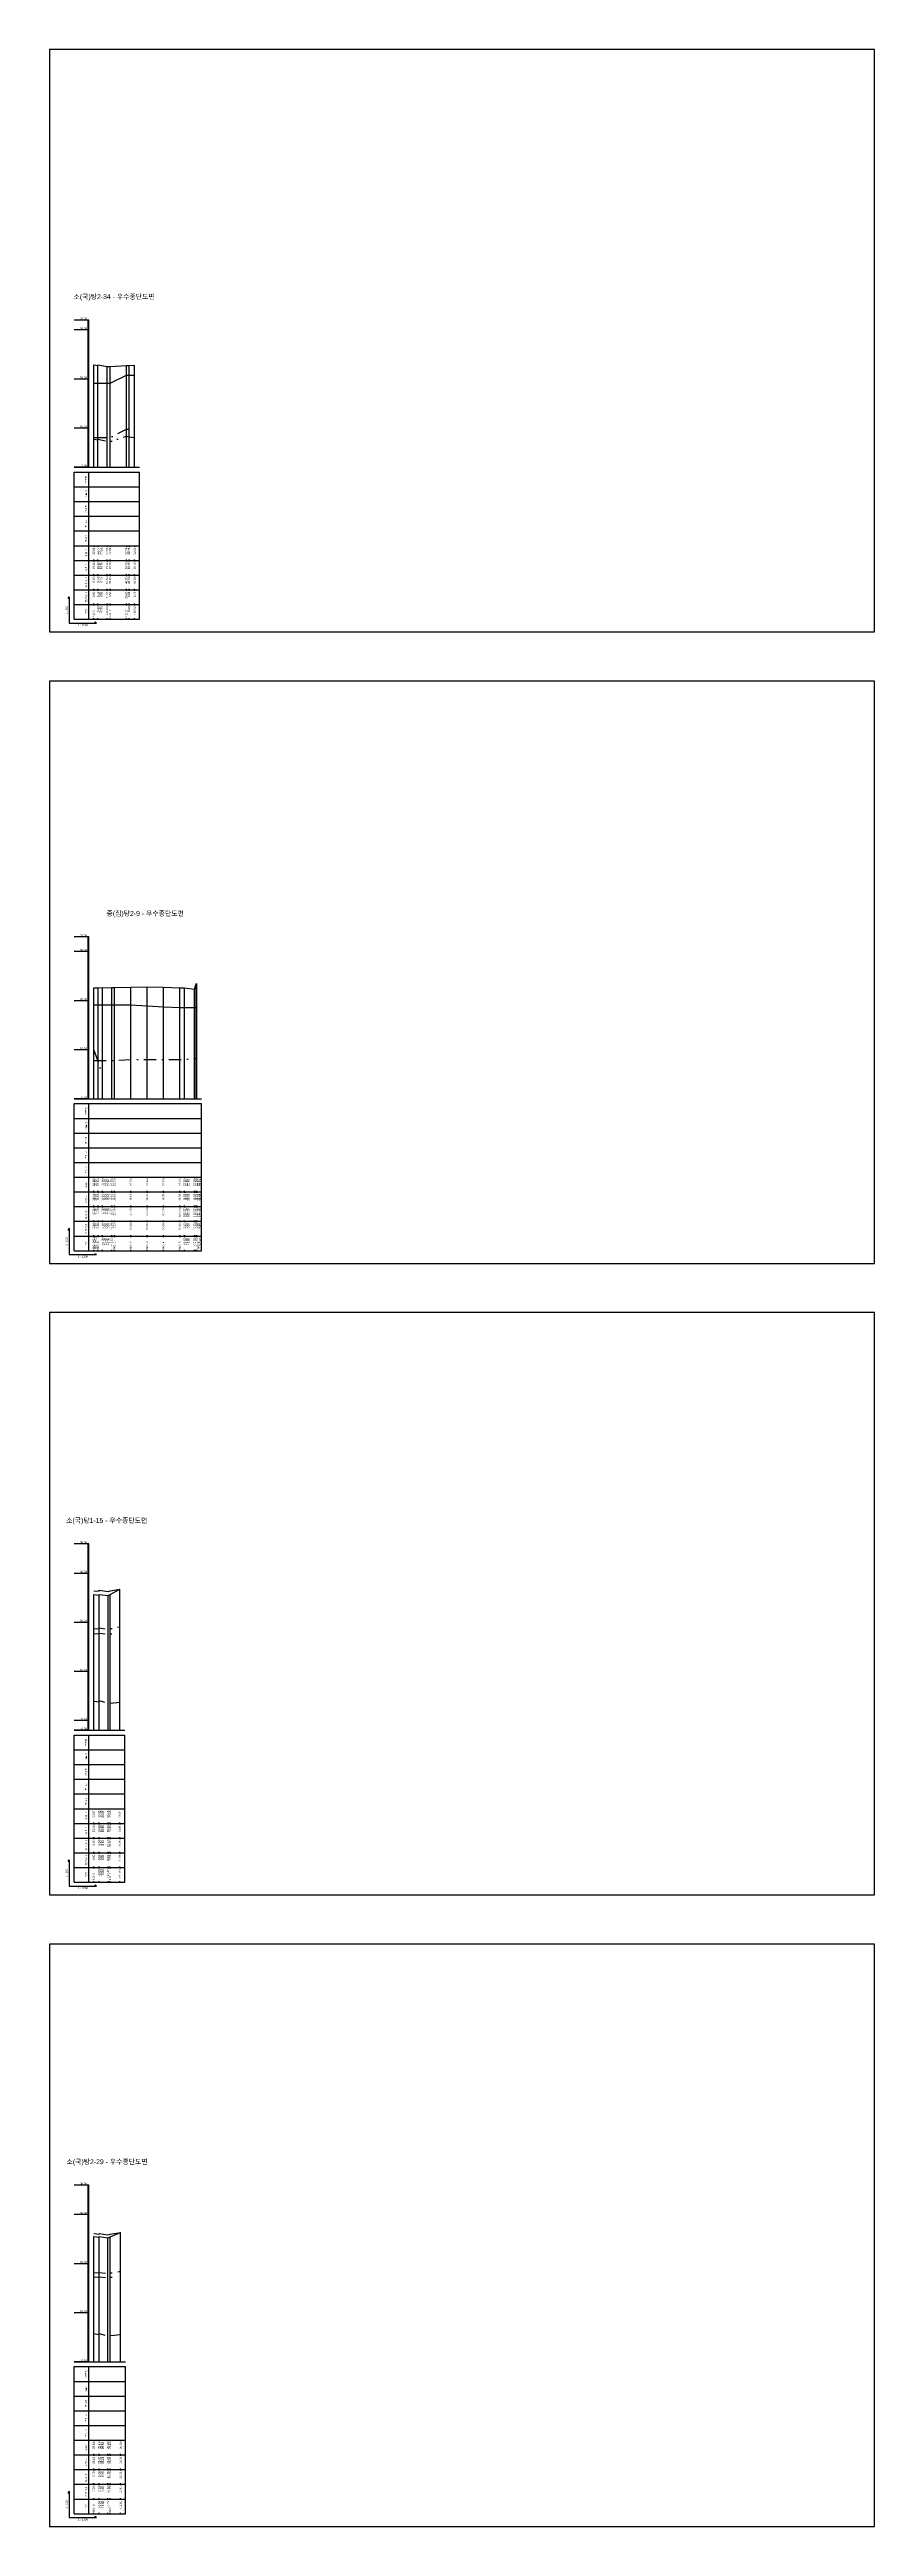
# Model space of a CAD drawing. Header units: millimetres. Extents: x -105495 to 3444, y -108190 to 2013.
# Drawn here: x 20 to 861, y -49588 to -47062 of the extents above; entities that cross this region are included whole.
import ezdxf
from ezdxf.enums import TextEntityAlignment as Align

# ---------------------------------------------------------------- set-up
doc = ezdxf.new("R2010")
doc.units = ezdxf.units.MM
for name, pattern in [('BORDER', [44.45, 12.7, -6.35, 12.7, -6.35, 0, -6.35]), ('DASHDOT', [25.4, 12.7, -6.35, 0, -6.35]), ('DIVIDE', [31.75, 12.7, -6.35, 0, -6.35, 0, -6.35])]:
    doc.linetypes.add(name, pattern=pattern)
for name, color, linetype in [('KZ_종단_계획선', 1, 'Continuous'), ('KZ_종단_노선명', 7, 'Continuous'), ('KZ_종단_도각', 7, 'Continuous'), ('KZ_종단_수직선', 7, 'Continuous'), ('KZ_종단_암선1', 56, 'DASHDOT'), ('KZ_종단_암선2', 4, 'DIVIDE'), ('KZ_종단_암선3', 6, 'BORDER'), ('KZ_종단_지반선', 3, 'Continuous'), ('KZ_종단_테이블문자', 7, 'Continuous'), ('KZ_종단_테이블선', 7, 'Continuous'), ('KZ_종단_폴대', 7, 'Continuous')]:
    doc.layers.add(name, color=color, linetype=linetype)
doc.styles.get("Standard").update_dxf_attribs({"font": 'arial.ttf'})

msp = doc.modelspace()

# ---------------------------------------------------------------- linework, layer by layer
at = {"layer": 'KZ_종단_계획선'}
for points in [[(65, -47383.6), (69.3, -47384.1), (69.3, -47384.1), (69.3, -47383.6), (78.7, -47385.2), (81.7, -47385.1), (98.3, -47384.3), (101, -47384.2), (106.7, -47383.9)], [(65, -48018.9), (69.5, -48018.8), (74, -48018.7), (74, -48018.7), (74, -48018.7), (74, -48018.8), (83.4, -48018.5), (86.1, -48018.4), (102.8, -48018.1), (119.5, -48017.7), (136.1, -48018.3), (152.8, -48018.8), (157.5, -48018.9), (157.5, -48018.9), (157.5, -48018.9), (167.8, -48020.1), (167.8, -48020.1), (169.5, -48014.7), (170, -48014.6)], [(65, -48637.6), (70.5, -48638.3), (70.5, -48638.3), (70.5, -48637.6), (79.6, -48638.7), (81.7, -48637.5), (91.6, -48632)], [(65, -49292.3), (70.5, -49293), (70.5, -49293), (70.5, -49292.3), (79.5, -49293.6), (81.7, -49292.7), (92.4, -49288.1)]]:
    msp.add_lwpolyline(points, dxfattribs=at)
at = {"layer": 'KZ_종단_도각'}
for points in [[(20, -47656), (861, -47656), (861, -47062), (20, -47062)], [(20, -48300), (861, -48300), (861, -47706), (20, -47706)], [(20, -48944), (861, -48944), (861, -48350), (20, -48350)], [(20, -49588), (861, -49588), (861, -48994), (20, -48994)]]:
    msp.add_lwpolyline(points, close=True, dxfattribs=at)
at = {"layer": 'KZ_종단_수직선'}
for p, q in [((65, -47488), (65, -47383.6)), ((69.3, -47488), (69.3, -47383.6)), ((69.3, -47488), (69.3, -47384.1)), ((69.3, -47488), (69.3, -47384.1)), ((78.7, -47488), (78.7, -47385.2)), ((81.7, -47488), (81.7, -47385.1)), ((98.3, -47488), (98.3, -47384.3)), ((101, -47488), (101, -47384.2)), ((106.7, -47488), (106.7, -47383.9)), ((65, -48132), (65, -48018.9)), ((65, -48132), (65, -48018.9)), ((65, -48132), (65, -48018.9)), ((69.5, -48132), (69.5, -48018.8)), ((74, -48132), (74, -48018.7)), ((74, -48132), (74, -48018.7)), ((74, -48132), (74, -48018.7)), ((74, -48132), (74, -48018.8)), ((83.4, -48132), (83.4, -48018.5)), ((86.1, -48132), (86.1, -48018.4)), ((102.8, -48132), (102.8, -48018.1)), ((119.5, -48132), (119.5, -48017.7)), ((136.1, -48132), (136.1, -48018.3)), ((152.8, -48132), (152.8, -48018.8)), ((157.5, -48132), (157.5, -48018.9)), ((157.5, -48132), (157.5, -48018.9)), ((157.5, -48132), (157.5, -48018.9)), ((169.5, -48132), (169.5, -48014.7)), ((170, -48132), (170, -48014.6)), ((167.7, -48132), (167.7, -48020.1)), ((167.7, -48132), (167.7, -48020.1)), ((65, -48776), (65, -48637.6)), ((70.5, -48776), (70.5, -48637.6)), ((70.5, -48776), (70.5, -48638.3)), ((70.5, -48776), (70.5, -48638.3)), ((79.6, -48776), (79.6, -48638.7)), ((81.7, -48776), (81.7, -48637.5)), ((91.6, -48776), (91.6, -48632)), ((65, -49420), (65, -49292.3)), ((70.5, -49420), (70.5, -49292.3)), ((70.5, -49420), (70.5, -49293)), ((70.5, -49420), (70.5, -49293)), ((79.5, -49420), (79.5, -49293.6)), ((81.7, -49420), (81.7, -49292.7)), ((92.4, -49420), (92.4, -49288.1))]:
    msp.add_line(p, q, dxfattribs=at)
at = {"layer": 'KZ_종단_암선1', "flags": 128}
for points in [[(65, -47457.7), (69.3, -47457.6), (69.3, -47457.6), (69.3, -47457.7), (78.7, -47457.5), (81.7, -47457.5), (98.3, -47449.2), (101, -47449.2), (106.7, -47449.1)], [(65, -48093), (65, -48093), (69.5, -48093), (74, -48093), (74, -48093), (74, -48093), (74, -48093), (83.4, -48093), (86.1, -48092.9), (102.8, -48091.9), (119.5, -48092.1), (136.1, -48091.9), (152.8, -48091.9), (157.5, -48091.7), (157.5, -48091.7), (157.5, -48091.7), (167.7, -48091.1), (167.7, -48091.1), (169.5, -48091), (170, -48091)], [(65, -48672.2), (70.5, -48672.5), (70.5, -48672.5), (70.5, -48671.7), (79.6, -48672.9), (81.7, -48672.5), (91.6, -48670.4)], [(65, -49328.9), (70.5, -49329.5), (70.5, -49329.5), (70.5, -49328.9), (79.5, -49330.1), (81.7, -49329.6), (92.4, -49327.7)]]:
    msp.add_lwpolyline(points, dxfattribs=at)
at = {"layer": 'KZ_종단_암선2', "flags": 128}
for points in [[(65, -47459.5), (69.3, -47460.1), (69.3, -47460.1), (69.3, -47459.5), (78.7, -47461.5), (81.7, -47462), (98.3, -47456.4), (101, -47456.8), (106.7, -47457.6)], [(65, -48082.6), (65, -48082.6), (69.5, -48094.7), (74, -48106.7), (74, -48106.7), (74, -48106.7)], [(65, -48677.3), (70.5, -48677.8), (70.5, -48677.8), (70.5, -48676.9), (79.6, -48678.2), (81.7, -48677.8), (91.6, -48675.7)], [(65, -49333.3), (70.5, -49333.9), (70.5, -49333.9), (70.5, -49333.3), (79.5, -49334.6), (81.7, -49334.1), (92.4, -49332.3)]]:
    msp.add_lwpolyline(points, dxfattribs=at)
at = {"layer": 'KZ_종단_암선3', "flags": 128}
for points in [[(65, -48746.2), (70.5, -48747.2), (70.5, -48747.2), (70.5, -48745.8), (79.6, -48748.6), (81.7, -48748.3), (91.6, -48747.3)], [(65, -49391.3), (70.5, -49392.3), (70.5, -49392.3), (70.5, -49391.3), (79.5, -49393.7), (81.7, -49393.4), (92.4, -49392.4)]]:
    msp.add_lwpolyline(points, dxfattribs=at)
at = {"layer": 'KZ_종단_지반선', "flags": 128}
for points in [[(65, -47402.2), (69.3, -47402.2), (69.3, -47402.2), (69.3, -47402.2), (78.7, -47402.2), (81.7, -47402.2), (98.3, -47394.1), (101, -47394.1), (106.7, -47394.1)], [(65, -48036.2), (65, -48036.2), (69.5, -48036.2), (74, -48036.2), (74, -48036.2), (74, -48036.2), (74, -48036.2), (83.4, -48036.2), (86.1, -48036.2), (102.8, -48036.2), (119.5, -48037.4), (136.1, -48038.1), (152.8, -48039.1), (157.5, -48039.1), (157.5, -48039.1), (157.5, -48039.1), (167.7, -48039.1), (167.7, -48039.1), (169.5, -48039.1), (170, -48039.1)], [(65, -48633.7), (70.5, -48634.1), (70.5, -48634.1), (70.5, -48633.3), (79.6, -48634.5), (81.7, -48634), (91.6, -48632)], [(65, -49289.3), (70.5, -49289.9), (70.5, -49289.9), (70.5, -49289.3), (79.5, -49290.5), (81.7, -49290), (92.4, -49288.1)]]:
    msp.add_lwpolyline(points, dxfattribs=at)
at = {"layer": 'KZ_종단_테이블선'}
for p, q in [((45, -47488), (111.7, -47488)), ((45, -47508), (45, -47493)), ((45, -47493), (111.7, -47493)), ((45, -47523), (45, -47508)), ((45, -47508), (111.7, -47508)), ((60, -47508), (60, -47493)), ((60, -47523), (60, -47508)), ((111.7, -47508), (111.7, -47493)), ((111.7, -47523), (111.7, -47508)), ((45, -47538), (45, -47523)), ((45, -47523), (111.7, -47523)), ((45, -47553), (45, -47538)), ((45, -47538), (111.7, -47538)), ((60, -47538), (60, -47523)), ((60, -47553), (60, -47538)), ((111.7, -47538), (111.7, -47523)), ((111.7, -47553), (111.7, -47538)), ((45, -47568), (45, -47553)), ((45, -47553), (111.7, -47553)), ((60, -47568), (60, -47553)), ((111.7, -47568), (111.7, -47553)), ((45, -47583), (45, -47568)), ((45, -47568), (111.7, -47568)), ((45, -47598), (45, -47583)), ((45, -47583), (111.7, -47583)), ((60, -47583), (60, -47568)), ((60, -47598), (60, -47583)), ((65, -47568), (65, -47569)), ((65, -47583), (65, -47582)), ((65, -47583), (65, -47584)), ((69.3, -47568), (69.3, -47569)), ((69.3, -47568), (69.3, -47569)), ((69.3, -47568), (69.3, -47569)), ((69.3, -47583), (69.3, -47582)), ((69.3, -47583), (69.3, -47582)), ((69.3, -47583), (69.3, -47582)), ((69.3, -47583), (69.3, -47584)), ((69.3, -47583), (69.3, -47584)), ((69.3, -47583), (69.3, -47584)), ((78.7, -47568), (78.7, -47569)), ((78.7, -47583), (78.7, -47582)), ((78.7, -47583), (78.7, -47584)), ((81.7, -47568), (81.7, -47569)), ((81.7, -47583), (81.7, -47582)), ((81.7, -47583), (81.7, -47584)), ((98.3, -47568), (98.3, -47569)), ((98.3, -47583), (98.3, -47582)), ((98.3, -47583), (98.3, -47584)), ((101, -47568), (101, -47569)), ((101, -47583), (101, -47582)), ((101, -47583), (101, -47584)), ((106.7, -47568), (106.7, -47569)), ((106.7, -47583), (106.7, -47582)), ((106.7, -47583), (106.7, -47584)), ((111.7, -47583), (111.7, -47568)), ((111.7, -47598), (111.7, -47583)), ((45, -47613), (45, -47598)), ((45, -47598), (111.7, -47598)), ((45, -47628), (45, -47613)), ((45, -47613), (111.7, -47613)), ((60, -47613), (60, -47598)), ((60, -47628), (60, -47613)), ((65, -47598), (65, -47597)), ((65, -47598), (65, -47599)), ((65, -47613), (65, -47612)), ((65, -47613), (65, -47614)), ((69.3, -47598), (69.3, -47597)), ((69.3, -47598), (69.3, -47597)), ((69.3, -47598), (69.3, -47597)), ((69.3, -47598), (69.3, -47599)), ((69.3, -47598), (69.3, -47599)), ((69.3, -47598), (69.3, -47599)), ((69.3, -47613), (69.3, -47612)), ((69.3, -47613), (69.3, -47612)), ((69.3, -47613), (69.3, -47612)), ((69.3, -47613), (69.3, -47614)), ((69.3, -47613), (69.3, -47614)), ((69.3, -47613), (69.3, -47614)), ((78.7, -47598), (78.7, -47597)), ((78.7, -47598), (78.7, -47599)), ((78.7, -47613), (78.7, -47612)), ((78.7, -47613), (78.7, -47614)), ((81.7, -47598), (81.7, -47597)), ((81.7, -47598), (81.7, -47599)), ((81.7, -47613), (81.7, -47612)), ((81.7, -47613), (81.7, -47614)), ((98.3, -47598), (98.3, -47597)), ((98.3, -47598), (98.3, -47599)), ((98.3, -47613), (98.3, -47612)), ((98.3, -47613), (98.3, -47614)), ((101, -47598), (101, -47597)), ((101, -47598), (101, -47599)), ((101, -47613), (101, -47612)), ((101, -47613), (101, -47614)), ((106.7, -47598), (106.7, -47597)), ((106.7, -47598), (106.7, -47599)), ((106.7, -47613), (106.7, -47612)), ((106.7, -47613), (106.7, -47614)), ((111.7, -47613), (111.7, -47598)), ((111.7, -47628), (111.7, -47613)), ((45, -47643), (45, -47628)), ((45, -47628), (111.7, -47628)), ((60, -47643), (60, -47628)), ((65, -47628), (65, -47627)), ((65, -47628), (65, -47629)), ((69.3, -47628), (69.3, -47627)), ((69.3, -47628), (69.3, -47627)), ((69.3, -47628), (69.3, -47627)), ((69.3, -47628), (69.3, -47629)), ((69.3, -47628), (69.3, -47629)), ((69.3, -47628), (69.3, -47629)), ((78.7, -47628), (78.7, -47627)), ((78.7, -47628), (78.7, -47629)), ((81.7, -47628), (81.7, -47627)), ((81.7, -47628), (81.7, -47629)), ((98.3, -47628), (98.3, -47627)), ((98.3, -47628), (98.3, -47629)), ((101, -47628), (101, -47627)), ((101, -47628), (101, -47629)), ((106.7, -47628), (106.7, -47627)), ((106.7, -47628), (106.7, -47629)), ((111.7, -47643), (111.7, -47628)), ((45, -47643), (111.7, -47643)), ((65, -47643), (65, -47642)), ((69.3, -47643), (69.3, -47642)), ((69.3, -47643), (69.3, -47642)), ((69.3, -47643), (69.3, -47642)), ((78.7, -47643), (78.7, -47642)), ((81.7, -47643), (81.7, -47642)), ((98.3, -47643), (98.3, -47642)), ((101, -47643), (101, -47642)), ((106.7, -47643), (106.7, -47642)), ((45, -48132), (175, -48132)), ((45, -48152), (45, -48137)), ((45, -48137), (175, -48137)), ((60, -48152), (60, -48137)), ((175, -48152), (175, -48137)), ((45, -48167), (45, -48152)), ((45, -48152), (175, -48152)), ((45, -48182), (45, -48167)), ((45, -48167), (175, -48167)), ((60, -48167), (60, -48152)), ((60, -48182), (60, -48167)), ((175, -48167), (175, -48152)), ((175, -48182), (175, -48167)), ((45, -48197), (45, -48182)), ((45, -48182), (175, -48182)), ((60, -48197), (60, -48182)), ((175, -48197), (175, -48182)), ((45, -48212), (45, -48197)), ((45, -48197), (175, -48197)), ((45, -48227), (45, -48212)), ((45, -48212), (175, -48212)), ((60, -48212), (60, -48197)), ((60, -48227), (60, -48212)), ((65, -48212), (65, -48213)), ((65, -48212), (65, -48213)), ((69.5, -48212), (69.5, -48213)), ((74, -48212), (74, -48213)), ((74, -48212), (74, -48213)), ((74, -48212), (74, -48213)), ((74, -48212), (74, -48213)), ((83.4, -48212), (83.4, -48213)), ((86.1, -48212), (86.1, -48213)), ((102.8, -48212), (102.8, -48213)), ((119.5, -48212), (119.5, -48213)), ((136.1, -48212), (136.1, -48213)), ((152.8, -48212), (152.8, -48213)), ((157.5, -48212), (157.5, -48213)), ((157.5, -48212), (157.5, -48213)), ((157.5, -48212), (157.5, -48213)), ((167.7, -48212), (167.7, -48213)), ((167.7, -48212), (167.7, -48213)), ((169.5, -48212), (169.5, -48213)), ((170, -48212), (170, -48213)), ((175, -48212), (175, -48197)), ((175, -48227), (175, -48212)), ((45, -48242), (45, -48227)), ((45, -48227), (175, -48227)), ((45, -48257), (45, -48242)), ((45, -48242), (175, -48242)), ((60, -48242), (60, -48227)), ((60, -48257), (60, -48242)), ((65, -48227), (65, -48226)), ((65, -48227), (65, -48226)), ((65, -48227), (65, -48228)), ((65, -48227), (65, -48228)), ((65, -48242), (65, -48241)), ((65, -48242), (65, -48241)), ((65, -48242), (65, -48243)), ((65, -48242), (65, -48243)), ((69.5, -48227), (69.5, -48226)), ((69.5, -48227), (69.5, -48228)), ((69.5, -48242), (69.5, -48241)), ((69.5, -48242), (69.5, -48243)), ((74, -48227), (74, -48226)), ((74, -48227), (74, -48226)), ((74, -48227), (74, -48226)), ((74, -48227), (74, -48226)), ((74, -48227), (74, -48228)), ((74, -48227), (74, -48228)), ((74, -48227), (74, -48228)), ((74, -48227), (74, -48228)), ((74, -48242), (74, -48241)), ((74, -48242), (74, -48241)), ((74, -48242), (74, -48241)), ((74, -48242), (74, -48241)), ((74, -48242), (74, -48243)), ((74, -48242), (74, -48243)), ((74, -48242), (74, -48243)), ((74, -48242), (74, -48243)), ((83.4, -48227), (83.4, -48226)), ((83.4, -48227), (83.4, -48228)), ((83.4, -48242), (83.4, -48241)), ((83.4, -48242), (83.4, -48243)), ((86.1, -48227), (86.1, -48226)), ((86.1, -48227), (86.1, -48228)), ((86.1, -48242), (86.1, -48241)), ((86.1, -48242), (86.1, -48243)), ((102.8, -48227), (102.8, -48226)), ((102.8, -48227), (102.8, -48228)), ((102.8, -48242), (102.8, -48241)), ((102.8, -48242), (102.8, -48243)), ((119.5, -48227), (119.5, -48226)), ((119.5, -48227), (119.5, -48228)), ((119.5, -48242), (119.5, -48241)), ((119.5, -48242), (119.5, -48243)), ((136.1, -48227), (136.1, -48226)), ((136.1, -48227), (136.1, -48228)), ((136.1, -48242), (136.1, -48241)), ((136.1, -48242), (136.1, -48243)), ((152.8, -48227), (152.8, -48226)), ((152.8, -48227), (152.8, -48228)), ((152.8, -48242), (152.8, -48241)), ((152.8, -48242), (152.8, -48243)), ((157.5, -48227), (157.5, -48226)), ((157.5, -48227), (157.5, -48226)), ((157.5, -48227), (157.5, -48226)), ((157.5, -48227), (157.5, -48228)), ((157.5, -48227), (157.5, -48228)), ((157.5, -48227), (157.5, -48228)), ((157.5, -48242), (157.5, -48241)), ((157.5, -48242), (157.5, -48241)), ((157.5, -48242), (157.5, -48241)), ((157.5, -48242), (157.5, -48243)), ((157.5, -48242), (157.5, -48243)), ((157.5, -48242), (157.5, -48243)), ((167.7, -48227), (167.7, -48226)), ((167.7, -48227), (167.7, -48226)), ((167.7, -48227), (167.7, -48228)), ((167.7, -48227), (167.7, -48228)), ((167.7, -48242), (167.7, -48241)), ((167.7, -48242), (167.7, -48241)), ((167.7, -48242), (167.7, -48243)), ((167.7, -48242), (167.7, -48243)), ((169.5, -48227), (169.5, -48226)), ((169.5, -48227), (169.5, -48228)), ((169.5, -48242), (169.5, -48241)), ((169.5, -48242), (169.5, -48243)), ((170, -48227), (170, -48226)), ((170, -48227), (170, -48228)), ((170, -48242), (170, -48241)), ((170, -48242), (170, -48243)), ((175, -48242), (175, -48227)), ((175, -48257), (175, -48242)), ((45, -48272), (45, -48257)), ((45, -48257), (175, -48257)), ((60, -48272), (60, -48257)), ((65, -48257), (65, -48256)), ((65, -48257), (65, -48256)), ((65, -48257), (65, -48258)), ((65, -48257), (65, -48258)), ((65, -48272), (65, -48271)), ((65, -48272), (65, -48271)), ((69.5, -48257), (69.5, -48256)), ((69.5, -48257), (69.5, -48258)), ((69.5, -48272), (69.5, -48271)), ((74, -48257), (74, -48256)), ((74, -48257), (74, -48256)), ((74, -48257), (74, -48256)), ((74, -48257), (74, -48256)), ((74, -48257), (74, -48258)), ((74, -48257), (74, -48258)), ((74, -48257), (74, -48258)), ((74, -48257), (74, -48258)), ((74, -48272), (74, -48271)), ((74, -48272), (74, -48271)), ((74, -48272), (74, -48271)), ((74, -48272), (74, -48271)), ((83.4, -48257), (83.4, -48256)), ((83.4, -48257), (83.4, -48258)), ((83.4, -48272), (83.4, -48271)), ((86.1, -48257), (86.1, -48256)), ((86.1, -48257), (86.1, -48258)), ((86.1, -48272), (86.1, -48271)), ((102.8, -48257), (102.8, -48256)), ((102.8, -48257), (102.8, -48258)), ((102.8, -48272), (102.8, -48271)), ((119.5, -48257), (119.5, -48256)), ((119.5, -48257), (119.5, -48258)), ((119.5, -48272), (119.5, -48271)), ((136.1, -48257), (136.1, -48256)), ((136.1, -48257), (136.1, -48258)), ((136.1, -48272), (136.1, -48271)), ((152.8, -48257), (152.8, -48256)), ((152.8, -48257), (152.8, -48258)), ((152.8, -48272), (152.8, -48271)), ((157.5, -48257), (157.5, -48256)), ((157.5, -48257), (157.5, -48256)), ((157.5, -48257), (157.5, -48256)), ((157.5, -48257), (157.5, -48258)), ((157.5, -48257), (157.5, -48258)), ((157.5, -48257), (157.5, -48258)), ((157.5, -48272), (157.5, -48271)), ((157.5, -48272), (157.5, -48271)), ((157.5, -48272), (157.5, -48271)), ((167.7, -48257), (167.7, -48256)), ((167.7, -48257), (167.7, -48256)), ((167.7, -48257), (167.7, -48258)), ((167.7, -48257), (167.7, -48258)), ((167.7, -48272), (167.7, -48271)), ((167.7, -48272), (167.7, -48271)), ((169.5, -48257), (169.5, -48256)), ((169.5, -48257), (169.5, -48258)), ((169.5, -48272), (169.5, -48271)), ((170, -48257), (170, -48256)), ((170, -48257), (170, -48258)), ((170, -48272), (170, -48271)), ((175, -48272), (175, -48257)), ((45, -48287), (45, -48272)), ((45, -48272), (175, -48272)), ((45, -48287), (175, -48287)), ((60, -48287), (60, -48272)), ((65, -48272), (65, -48273)), ((65, -48272), (65, -48273)), ((65, -48287), (65, -48286)), ((65, -48287), (65, -48286)), ((69.5, -48272), (69.5, -48273)), ((69.5, -48287), (69.5, -48286)), ((74, -48272), (74, -48273)), ((74, -48272), (74, -48273)), ((74, -48272), (74, -48273)), ((74, -48272), (74, -48273)), ((74, -48287), (74, -48286)), ((74, -48287), (74, -48286)), ((74, -48287), (74, -48286)), ((74, -48287), (74, -48286)), ((83.4, -48272), (83.4, -48273)), ((83.4, -48287), (83.4, -48286)), ((86.1, -48272), (86.1, -48273)), ((86.1, -48287), (86.1, -48286)), ((102.8, -48272), (102.8, -48273)), ((102.8, -48287), (102.8, -48286)), ((119.5, -48272), (119.5, -48273)), ((119.5, -48287), (119.5, -48286)), ((136.1, -48272), (136.1, -48273)), ((136.1, -48287), (136.1, -48286)), ((152.8, -48272), (152.8, -48273)), ((152.8, -48287), (152.8, -48286)), ((157.5, -48272), (157.5, -48273)), ((157.5, -48272), (157.5, -48273)), ((157.5, -48272), (157.5, -48273)), ((157.5, -48287), (157.5, -48286)), ((157.5, -48287), (157.5, -48286)), ((157.5, -48287), (157.5, -48286)), ((167.7, -48272), (167.7, -48273)), ((167.7, -48272), (167.7, -48273)), ((167.7, -48287), (167.7, -48286)), ((167.7, -48287), (167.7, -48286)), ((169.5, -48272), (169.5, -48273)), ((169.5, -48287), (169.5, -48286)), ((170, -48272), (170, -48273)), ((170, -48287), (170, -48286)), ((175, -48287), (175, -48272)), ((45, -48776), (96.6, -48776)), ((45, -48796), (45, -48781)), ((45, -48781), (96.6, -48781)), ((45, -48811), (45, -48796)), ((45, -48796), (96.6, -48796)), ((60, -48796), (60, -48781)), ((60, -48811), (60, -48796)), ((96.6, -48796), (96.6, -48781)), ((96.6, -48811), (96.6, -48796)), ((45, -48826), (45, -48811)), ((45, -48811), (96.6, -48811)), ((45, -48841), (45, -48826)), ((45, -48826), (96.6, -48826)), ((60, -48826), (60, -48811)), ((60, -48841), (60, -48826)), ((96.6, -48826), (96.6, -48811)), ((96.6, -48841), (96.6, -48826)), ((45, -48856), (45, -48841)), ((45, -48841), (96.6, -48841)), ((60, -48856), (60, -48841)), ((96.6, -48856), (96.6, -48841)), ((45, -48871), (45, -48856)), ((45, -48856), (96.6, -48856)), ((45, -48886), (45, -48871)), ((45, -48871), (96.6, -48871)), ((60, -48871), (60, -48856)), ((60, -48886), (60, -48871)), ((65, -48856), (65, -48857)), ((65, -48871), (65, -48870)), ((65, -48871), (65, -48872)), ((70.5, -48856), (70.5, -48857)), ((70.5, -48856), (70.5, -48857)), ((70.5, -48856), (70.5, -48857)), ((70.5, -48871), (70.5, -48870)), ((70.5, -48871), (70.5, -48870)), ((70.5, -48871), (70.5, -48870)), ((70.5, -48871), (70.5, -48872)), ((70.5, -48871), (70.5, -48872)), ((70.5, -48871), (70.5, -48872)), ((79.6, -48856), (79.6, -48857)), ((79.6, -48871), (79.6, -48870)), ((79.6, -48871), (79.6, -48872)), ((81.7, -48856), (81.7, -48857)), ((81.7, -48871), (81.7, -48870)), ((81.7, -48871), (81.7, -48872)), ((91.6, -48856), (91.6, -48857)), ((91.6, -48871), (91.6, -48870)), ((91.6, -48871), (91.6, -48872)), ((96.6, -48871), (96.6, -48856)), ((96.6, -48886), (96.6, -48871)), ((45, -48901), (45, -48886)), ((45, -48886), (96.6, -48886)), ((45, -48916), (45, -48901)), ((45, -48901), (96.6, -48901)), ((60, -48901), (60, -48886)), ((60, -48916), (60, -48901)), ((65, -48886), (65, -48885)), ((65, -48886), (65, -48887)), ((65, -48901), (65, -48900)), ((65, -48901), (65, -48902)), ((70.5, -48886), (70.5, -48885)), ((70.5, -48886), (70.5, -48885)), ((70.5, -48886), (70.5, -48885)), ((70.5, -48886), (70.5, -48887)), ((70.5, -48886), (70.5, -48887)), ((70.5, -48886), (70.5, -48887)), ((70.5, -48901), (70.5, -48900)), ((70.5, -48901), (70.5, -48900)), ((70.5, -48901), (70.5, -48900)), ((70.5, -48901), (70.5, -48902)), ((70.5, -48901), (70.5, -48902)), ((70.5, -48901), (70.5, -48902)), ((79.6, -48886), (79.6, -48885)), ((79.6, -48886), (79.6, -48887)), ((79.6, -48901), (79.6, -48900)), ((79.6, -48901), (79.6, -48902)), ((81.7, -48886), (81.7, -48885)), ((81.7, -48886), (81.7, -48887)), ((81.7, -48901), (81.7, -48900)), ((81.7, -48901), (81.7, -48902)), ((91.6, -48886), (91.6, -48885)), ((91.6, -48886), (91.6, -48887)), ((91.6, -48901), (91.6, -48900)), ((91.6, -48901), (91.6, -48902)), ((96.6, -48901), (96.6, -48886)), ((96.6, -48916), (96.6, -48901)), ((45, -48931), (45, -48916)), ((45, -48916), (96.6, -48916)), ((60, -48931), (60, -48916)), ((65, -48916), (65, -48915)), ((65, -48916), (65, -48917)), ((70.5, -48916), (70.5, -48915)), ((70.5, -48916), (70.5, -48915)), ((70.5, -48916), (70.5, -48915)), ((70.5, -48916), (70.5, -48917)), ((70.5, -48916), (70.5, -48917)), ((70.5, -48916), (70.5, -48917)), ((79.6, -48916), (79.6, -48915)), ((79.6, -48916), (79.6, -48917)), ((81.7, -48916), (81.7, -48915)), ((81.7, -48916), (81.7, -48917)), ((91.6, -48916), (91.6, -48915)), ((91.6, -48916), (91.6, -48917)), ((96.6, -48931), (96.6, -48916)), ((45, -48931), (96.6, -48931)), ((65, -48931), (65, -48930)), ((70.5, -48931), (70.5, -48930)), ((70.5, -48931), (70.5, -48930)), ((70.5, -48931), (70.5, -48930)), ((79.6, -48931), (79.6, -48930)), ((81.7, -48931), (81.7, -48930)), ((91.6, -48931), (91.6, -48930)), ((45, -49420), (97.4, -49420)), ((45, -49440), (45, -49425)), ((45, -49425), (97.4, -49425)), ((60, -49440), (60, -49425)), ((97.4, -49440), (97.4, -49425)), ((45, -49455), (45, -49440)), ((45, -49440), (97.4, -49440)), ((45, -49470), (45, -49455)), ((45, -49455), (97.4, -49455)), ((60, -49455), (60, -49440)), ((60, -49470), (60, -49455)), ((97.4, -49455), (97.4, -49440)), ((97.4, -49470), (97.4, -49455)), ((45, -49485), (45, -49470)), ((45, -49470), (97.4, -49470)), ((60, -49485), (60, -49470)), ((97.4, -49485), (97.4, -49470)), ((45, -49500), (45, -49485)), ((45, -49485), (97.4, -49485)), ((45, -49515), (45, -49500)), ((45, -49500), (97.4, -49500)), ((60, -49500), (60, -49485)), ((60, -49515), (60, -49500)), ((65, -49500), (65, -49501)), ((70.5, -49500), (70.5, -49501)), ((70.5, -49500), (70.5, -49501)), ((70.5, -49500), (70.5, -49501)), ((79.5, -49500), (79.5, -49501)), ((81.7, -49500), (81.7, -49501)), ((92.4, -49500), (92.4, -49501)), ((97.4, -49500), (97.4, -49485)), ((97.4, -49515), (97.4, -49500)), ((45, -49530), (45, -49515)), ((45, -49515), (97.4, -49515)), ((45, -49545), (45, -49530)), ((45, -49530), (97.4, -49530)), ((60, -49530), (60, -49515)), ((60, -49545), (60, -49530)), ((65, -49515), (65, -49514)), ((65, -49515), (65, -49516)), ((65, -49530), (65, -49529)), ((65, -49530), (65, -49531)), ((70.5, -49515), (70.5, -49514)), ((70.5, -49515), (70.5, -49514)), ((70.5, -49515), (70.5, -49514)), ((70.5, -49515), (70.5, -49516)), ((70.5, -49515), (70.5, -49516)), ((70.5, -49515), (70.5, -49516)), ((70.5, -49530), (70.5, -49529)), ((70.5, -49530), (70.5, -49529)), ((70.5, -49530), (70.5, -49529)), ((70.5, -49530), (70.5, -49531)), ((70.5, -49530), (70.5, -49531)), ((70.5, -49530), (70.5, -49531)), ((79.5, -49515), (79.5, -49514)), ((79.5, -49515), (79.5, -49516)), ((79.5, -49530), (79.5, -49529)), ((79.5, -49530), (79.5, -49531)), ((81.7, -49515), (81.7, -49514)), ((81.7, -49515), (81.7, -49516)), ((81.7, -49530), (81.7, -49529)), ((81.7, -49530), (81.7, -49531)), ((92.4, -49515), (92.4, -49514)), ((92.4, -49515), (92.4, -49516)), ((92.4, -49530), (92.4, -49529)), ((92.4, -49530), (92.4, -49531)), ((97.4, -49530), (97.4, -49515)), ((97.4, -49545), (97.4, -49530)), ((45, -49560), (45, -49545)), ((45, -49545), (97.4, -49545)), ((45, -49575), (45, -49560)), ((45, -49560), (97.4, -49560)), ((60, -49560), (60, -49545)), ((60, -49575), (60, -49560)), ((65, -49545), (65, -49544)), ((65, -49545), (65, -49546)), ((65, -49560), (65, -49559)), ((65, -49560), (65, -49561)), ((70.5, -49545), (70.5, -49544)), ((70.5, -49545), (70.5, -49544)), ((70.5, -49545), (70.5, -49544)), ((70.5, -49545), (70.5, -49546)), ((70.5, -49545), (70.5, -49546)), ((70.5, -49545), (70.5, -49546)), ((70.5, -49560), (70.5, -49559)), ((70.5, -49560), (70.5, -49559)), ((70.5, -49560), (70.5, -49559)), ((70.5, -49560), (70.5, -49561)), ((70.5, -49560), (70.5, -49561)), ((70.5, -49560), (70.5, -49561)), ((79.5, -49545), (79.5, -49544)), ((79.5, -49545), (79.5, -49546)), ((79.5, -49560), (79.5, -49559)), ((79.5, -49560), (79.5, -49561)), ((81.7, -49545), (81.7, -49544)), ((81.7, -49545), (81.7, -49546)), ((81.7, -49560), (81.7, -49559)), ((81.7, -49560), (81.7, -49561)), ((92.4, -49545), (92.4, -49544)), ((92.4, -49545), (92.4, -49546)), ((92.4, -49560), (92.4, -49559)), ((92.4, -49560), (92.4, -49561)), ((97.4, -49560), (97.4, -49545)), ((97.4, -49575), (97.4, -49560)), ((45, -49575), (97.4, -49575)), ((65, -49575), (65, -49574)), ((70.5, -49575), (70.5, -49574)), ((70.5, -49575), (70.5, -49574)), ((70.5, -49575), (70.5, -49574)), ((79.5, -49575), (79.5, -49574)), ((81.7, -49575), (81.7, -49574)), ((92.4, -49575), (92.4, -49574))]:
    msp.add_line(p, q, dxfattribs=at)
for points in [[(40, -47622), (39, -47622), (40, -47620), (40, -47647), (68, -47647), (66, -47646), (66, -47647)], [(40, -48266), (39, -48266), (40, -48264), (40, -48291), (68, -48291), (66, -48290), (66, -48291)], [(40, -48910), (39, -48910), (40, -48908), (40, -48935), (68, -48935), (66, -48934), (66, -48935)], [(40, -49554), (39, -49554), (40, -49552), (40, -49579), (68, -49579), (66, -49578), (66, -49579)]]:
    msp.add_lwpolyline(points, dxfattribs=at)
at = {"layer": 'KZ_종단_폴대'}
for p, q in [((60, -47338), (45, -47338)), ((60, -47348), (45, -47348)), ((60, -47398), (45, -47398)), ((60, -47448), (45, -47448)), ((60, -47488), (45, -47488)), ((60, -47967), (45, -47967)), ((60, -47982), (45, -47982)), ((60, -48032), (45, -48032)), ((60, -48082), (45, -48082)), ((60, -48132), (45, -48132)), ((60, -48586), (45, -48586)), ((60, -48616), (45, -48616)), ((60, -48666), (45, -48666)), ((60, -48716), (45, -48716)), ((60, -48766), (45, -48766)), ((60, -48776), (45, -48776)), ((60, -49240), (45, -49240)), ((60, -49270), (45, -49270)), ((60, -49320), (45, -49320)), ((60, -49370), (45, -49370)), ((60, -49420), (45, -49420))]:
    msp.add_line(p, q, dxfattribs=at)
at = {"layer": 'KZ_종단_폴대', "const_width": 1}
for points in [[(59.5, -47348), (59.5, -47338)], [(59.5, -47368), (59.5, -47358)], [(59.5, -47388), (59.5, -47378)], [(59.5, -47408), (59.5, -47398)], [(59.5, -47428), (59.5, -47418)], [(59.5, -47448), (59.5, -47438)], [(59.5, -47468), (59.5, -47458)], [(59.5, -47488), (59.5, -47478)], [(59.5, -47972), (59.5, -47967)], [(59.5, -47992), (59.5, -47982)], [(59.5, -48012), (59.5, -48002)], [(59.5, -48032), (59.5, -48022)], [(59.5, -48052), (59.5, -48042)], [(59.5, -48072), (59.5, -48062)], [(59.5, -48092), (59.5, -48082)], [(59.5, -48112), (59.5, -48102)], [(59.5, -48132), (59.5, -48122)], [(59.5, -48596), (59.5, -48586)], [(59.5, -48616), (59.5, -48606)], [(59.5, -48636), (59.5, -48626)], [(59.5, -48656), (59.5, -48646)], [(59.5, -48676), (59.5, -48666)], [(59.5, -48696), (59.5, -48686)], [(59.5, -48716), (59.5, -48706)], [(59.5, -48736), (59.5, -48726)], [(59.5, -48756), (59.5, -48746)], [(59.5, -48776), (59.5, -48766)], [(59.5, -49260), (59.5, -49250)], [(59.5, -49280), (59.5, -49270)], [(59.5, -49300), (59.5, -49290)], [(59.5, -49320), (59.5, -49310)], [(59.5, -49340), (59.5, -49330)], [(59.5, -49360), (59.5, -49350)], [(59.5, -49380), (59.5, -49370)], [(59.5, -49400), (59.5, -49390)], [(59.5, -49420), (59.5, -49410)]]:
    msp.add_lwpolyline(points, dxfattribs=at)
at = {"layer": 'KZ_종단_폴대'}
for points in [[(60, -47488), (60, -47338), (59, -47338), (59, -47488), (60, -47488)], [(60, -48132), (60, -47967), (59, -47967), (59, -48132), (60, -48132)], [(60, -48776), (60, -48586), (59, -48586), (59, -48776), (60, -48776)], [(60, -49420), (60, -49240), (59, -49240), (59, -49420), (60, -49420)]]:
    msp.add_lwpolyline(points, dxfattribs=at)

# ---------------------------------------------------------------- texts
at = {"layer": 'KZ_종단_노선명'}
for s, p in [('소(국)탕2-34 - 우수종단도면', (85.8, -47318)), ('중(집)탕2-9 - 우수종단도면', (117.5, -47947)), ('소(국)탕1-15 - 우수종단도면', (78.3, -48566)), ('소(국)탕2-29 - 우수종단도면', (78.7, -49220))]:
    msp.add_text(s, height=5, dxfattribs=at).set_placement(p, align=Align.BOTTOM_CENTER)
at = {"layer": 'KZ_종단_테이블문자'}
for s, p in [('22.88', (65, -47570)), ('19.16', (65, -47585)), ('22.77', (69.3, -47570)), ('19.16', (69.3, -47585)), ('22.77', (71.3, -47570)), ('19.16', (71.3, -47585)), ('22.88', (73.3, -47570)), ('19.16', (73.3, -47585)), ('22.55', (78.7, -47570)), ('19.16', (78.7, -47585)), ('22.58', (81.7, -47570)), ('19.16', (81.7, -47585)), ('22.74', (98.3, -47570)), ('20.78', (98.3, -47585)), ('22.76', (101, -47570)), ('20.78', (101, -47585)), ('22.82', (106.7, -47570)), ('20.78', (106.7, -47585)), ('0.00', (65, -47600)), ('5.13', (69.3, -47600)), ('5.13', (71.3, -47600)), ('5.13', (73.3, -47600)), ('16.50', (78.7, -47600)), ('20.00', (81.7, -47600)), ('40.00', (98.3, -47600)), ('43.23', (101, -47600)), ('50.02', (106.7, -47600)), ('0.00', (65, -47615)), ('5.13', (69.3, -47615)), ('+5.13', (69.3, -47630)), ('0.00', (71.3, -47615)), ('+5.13', (71.3, -47630)), ('0.00', (73.3, -47615)), ('+5.13', (73.3, -47630)), ('11.37', (78.7, -47615)), ('+16.50', (78.7, -47630)), ('3.50', (81.7, -47615)), ('20.00', (98.3, -47615)), ('3.23', (101, -47615)), ('+3.23', (101, -47630)), ('6.78', (106.7, -47615)), ('+10.02', (106.7, -47630)), ('22.62', (65, -48214)), ('22.62', (67, -48214)), ('22.64', (69.5, -48214)), ('22.66', (74, -48214)), ('22.66', (76, -48214)), ('22.66', (78, -48214)), ('22.64', (80, -48214)), ('22.70', (83.4, -48214)), ('22.71', (86.1, -48214)), ('22.78', (102.8, -48214)), ('22.85', (119.5, -48214)), ('22.75', (136.1, -48214)), ('22.65', (152.8, -48214)), ('22.62', (157.5, -48214)), ('22.62', (159.5, -48214)), ('22.62', (161.5, -48214)), ('22.38', (167.7, -48214)), ('22.38', (169.7, -48214)), ('23.47', (171.7, -48214)), ('23.48', (173.7, -48214)), ('19.16', (65, -48229)), ('-5.38', (65, -48244)), ('19.16', (67, -48229)), ('-5.38', (67, -48244)), ('19.16', (69.5, -48229)), ('0.00', (69.5, -48244)), ('19.16', (74, -48229)), ('5.38', (74, -48244)), ('19.16', (76, -48229)), ('5.38', (76, -48244)), ('19.16', (78, -48229)), ('5.38', (78, -48244)), ('19.16', (80, -48229)), ('5.38', (80, -48244)), ('19.16', (83.4, -48229)), ('16.67', (83.4, -48244)), ('19.16', (86.1, -48229)), ('20.00', (86.1, -48244)), ('19.16', (102.8, -48229)), ('40.00', (102.8, -48244)), ('18.92', (119.5, -48229)), ('60.00', (119.5, -48244)), ('18.78', (136.1, -48229)), ('80.00', (136.1, -48244)), ('18.58', (152.8, -48229)), ('100.00', (152.8, -48244)), ('18.58', (157.5, -48229)), ('105.67', (157.5, -48244)), ('18.58', (159.5, -48229)), ('105.68', (159.5, -48244)), ('18.58', (161.5, -48229)), ('105.68', (161.5, -48244)), ('18.58', (167.7, -48229)), ('117.92', (167.7, -48244)), ('18.58', (169.7, -48229)), ('117.92', (169.7, -48244)), ('18.58', (171.7, -48229)), ('120.00', (171.7, -48244)), ('18.58', (173.7, -48229)), ('120.68', (173.7, -48244)), ('0.00', (65, -48259)), ('0.00', (67, -48259)), ('5.38', (69.5, -48259)), ('5.38', (74, -48259)), ('0.00', (76, -48259)), ('0.00', (78, -48259)), ('0.00', (80, -48259)), ('11.29', (83.4, -48259)), ('3.33', (86.1, -48259)), ('20.00', (102.8, -48259)), ('20.00', (119.5, -48259)), ('20.00', (136.1, -48259)), ('20.00', (152.8, -48259)), ('5.67', (157.5, -48259)), ('0.00', (159.5, -48259)), ('0.00', (161.5, -48259)), ('12.25', (167.7, -48259)), ('0.00', (169.7, -48259)), ('2.08', (171.7, -48259)), ('0.67', (173.7, -48259)), ('+5.38', (74, -48274)), ('+5.38', (76, -48274)), ('+5.38', (78, -48274)), ('+5.38', (80, -48274)), ('+16.67', (83.4, -48274)), ('+5.67', (157.5, -48274)), ('+5.68', (159.5, -48274)), ('+5.68', (161.5, -48274)), ('+17.92', (167.7, -48274)), ('+17.92', (169.7, -48274)), ('+0.67', (173.7, -48274)), ('25.67', (65, -48858)), ('26.46', (65, -48873)), ('25.55', (70.5, -48858)), ('26.38', (70.5, -48873)), ('25.55', (72.5, -48858)), ('26.38', (72.5, -48873)), ('25.67', (74.5, -48858)), ('26.55', (74.5, -48873)), ('25.46', (79.6, -48858)), ('26.30', (79.6, -48873)), ('25.69', (81.7, -48858)), ('26.39', (81.7, -48873)), ('26.81', (91.6, -48858)), ('26.81', (91.6, -48873)), ('0.00', (65, -48888)), ('0.00', (65, -48903)), ('6.63', (70.5, -48888)), ('6.63', (70.5, -48903)), ('6.63', (72.5, -48888)), ('0.00', (72.5, -48903)), ('6.63', (74.5, -48888)), ('0.00', (74.5, -48903)), ('10.85', (79.6, -48903)), ('17.47', (79.6, -48888)), ('20.00', (81.7, -48888)), ('2.53', (81.7, -48903)), ('31.96', (91.6, -48888)), ('11.96', (91.6, -48903)), ('+6.63', (70.5, -48918)), ('+6.63', (72.5, -48918)), ('+6.63', (74.5, -48918)), ('+17.47', (79.6, -48918)), ('+11.96', (91.6, -48918)), ('25.54', (65, -49502)), ('25.41', (70.5, -49502)), ('25.41', (72.5, -49502)), ('25.54', (74.5, -49502)), ('25.28', (79.5, -49502)), ('25.46', (81.7, -49502)), ('26.38', (92.4, -49502)), ('26.13', (65, -49517)), ('0.00', (65, -49532)), ('26.02', (70.5, -49517)), ('6.63', (70.5, -49532)), ('26.02', (72.5, -49517)), ('6.63', (72.5, -49532)), ('26.13', (74.5, -49517)), ('6.63', (74.5, -49532)), ('25.90', (79.5, -49517)), ('17.45', (79.5, -49532)), ('26.00', (81.7, -49517)), ('20.00', (81.7, -49532)), ('26.38', (92.4, -49517)), ('32.91', (92.4, -49532)), ('0.00', (65, -49547)), ('6.63', (70.5, -49547)), ('0.00', (72.5, -49547)), ('0.00', (74.5, -49547)), ('10.82', (79.5, -49547)), ('2.55', (81.7, -49547)), ('12.91', (92.4, -49547)), ('+6.63', (70.5, -49562)), ('+6.63', (72.5, -49562)), ('+6.63', (74.5, -49562)), ('+17.45', (79.5, -49562)), ('+12.91', (92.4, -49562))]:
    msp.add_text(s, height=2, rotation=90, dxfattribs=at).set_placement(p, align=Align.MIDDLE_RIGHT)
for s, p in [('NO. 0', (65, -47641)), ('NO. 1', (81.7, -47641)), ('NO. 2', (98.3, -47641)), ('NO. 0-5.38', (65, -48285)), ('NO. 0-5.38', (67, -48285)), ('NO. 0', (69.5, -48285)), ('NO. 1', (86.1, -48285)), ('NO. 2', (102.8, -48285)), ('NO. 3', (119.5, -48285)), ('NO. 4', (136.1, -48285)), ('NO. 5', (152.8, -48285)), ('NO. 6', (171.7, -48285)), ('NO. 0', (65, -48929)), ('NO. 1', (81.7, -48929)), ('NO. 0', (65, -49573)), ('NO. 1', (81.7, -49573))]:
    msp.add_text(s, height=2, rotation=90, dxfattribs=at).set_placement(p, align=Align.MIDDLE_LEFT)
at = {"layer": 'KZ_종단_테이블선'}
for s, p in [('관로명', (59, -47500.5)), ('기울기', (59, -47515.5)), ('관기초', (59, -47530.5)), ('토피고', (59, -47545.5)), ('관저고', (59, -47560.5)), ('계획고', (59, -47575.5)), ('지반고', (59, -47590.5)), ('누가거리', (59, -47605.5)), ('1 : 200', (39, -47633.5)), ('점간거리', (59, -47620.5)), ('측점', (59, -47635.5)), ('관로명', (59, -48144.5)), ('기울기', (59, -48159.5)), ('관기초', (59, -48174.5)), ('토피고', (59, -48189.5)), ('관저고', (59, -48204.5)), ('계획고', (59, -48219.5)), ('지반고', (59, -48234.5)), ('누가거리', (59, -48249.5)), ('점간거리', (59, -48264.5)), ('1 : 200', (39, -48277.5)), ('측점', (59, -48279.5)), ('관로명', (59, -48788.5)), ('기울기', (59, -48803.5)), ('관기초', (59, -48818.5)), ('토피고', (59, -48833.5)), ('관저고', (59, -48848.5)), ('계획고', (59, -48863.5)), ('지반고', (59, -48878.5)), ('누가거리', (59, -48893.5)), ('1 : 200', (39, -48921.5)), ('점간거리', (59, -48908.5)), ('측점', (59, -48923.5)), ('관로명', (59, -49432.5)), ('기울기', (59, -49447.5)), ('관기초', (59, -49462.5)), ('토피고', (59, -49477.5)), ('관저고', (59, -49492.5)), ('계획고', (59, -49507.5)), ('지반고', (59, -49522.5)), ('누가거리', (59, -49537.5)), ('점간거리', (59, -49552.5)), ('1 : 200', (39, -49565.5)), ('측점', (59, -49567.5))]:
    msp.add_text(s, height=2, rotation=90, dxfattribs=at).set_placement(p, align=Align.BOTTOM_CENTER)
for p in [(54, -47648), (54, -48292), (54, -48936), (54, -49580)]:
    msp.add_text('1 : 1200', height=2, dxfattribs=at).set_placement(p, align=Align.TOP_CENTER)
at = {"layer": 'KZ_종단_폴대'}
for s, p in [('32.00', (58, -47338)), ('30.00', (58, -47348)), ('20.00', (58, -47398)), ('10.00', (58, -47448)), ('2.00', (58, -47488)), ('33.00', (58, -47967)), ('30.00', (58, -47982)), ('20.00', (58, -48032)), ('10.00', (58, -48082)), ('0.00', (58, -48132)), ('36.00', (58, -48586)), ('30.00', (58, -48616)), ('20.00', (58, -48666)), ('10.00', (58, -48716)), ('-2.00', (58, -48776)), ('0.00', (58, -48766)), ('36.00', (58, -49240)), ('30.00', (58, -49270)), ('20.00', (58, -49320)), ('10.00', (58, -49370)), ('0.00', (58, -49420))]:
    msp.add_text(s, height=2, dxfattribs=at).set_placement(p, align=Align.BOTTOM_RIGHT)

doc.saveas('drawing.dxf')
